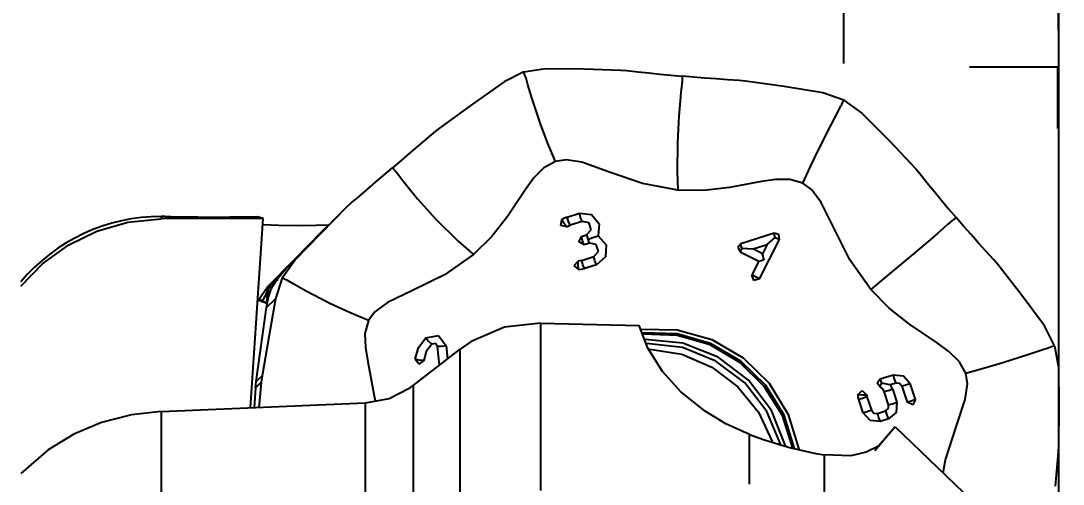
# Model space of a CAD drawing. Extents: x -70 to 148, y -70 to 126.
# Drawn here: x 94.71 to 123.14, y 58.61 to 71.26 of the extents above; entities that cross this region are included whole.
import ezdxf

# ---------------------------------------------------------------- set-up
doc = ezdxf.new("R2010")
doc.units = 0
doc.linetypes.add('HIDDEN', pattern=[9.525, 6.35, -3.175])
for name, color, linetype in [('1', 4, 'Continuous'), ('2', 7, 'Continuous'), ('3', 1, 'HIDDEN')]:
    doc.layers.add(name, color=color, linetype=linetype)
doc.styles.get("Standard").update_dxf_attribs({"font": 'Monospac821 BT', "height": 3.5})
doc.styles.add('STANDARD 3.5 mm', font='Monospac821 BT.shx', dxfattribs={"height": 3.5})
doc.dimstyles.new('AM_DIN', dxfattribs={"dimtxt": 3.5, "dimasz": 2.5, "dimexe": 2, "dimexo": 1, "dimgap": 1, "dimtad": 1, "dimtoh": 1, "dimdsep": 46, "dimtxsty": 'STANDARD 3.5 mm', "dimsah": 1, "dimcen": 0.09, "dimadec": 0, "dimazin": 2, "dimtp": 1, "dimtm": 1e-09, "dimtfac": 1, "dimtdec": 4, "dimtmove": 0, "dimatfit": 3, "dimfxl": 1, "dimtolj": 1, "dimtzin": 0, "dimarcsym": 0})
doc.dimstyles.get("Standard").update_dxf_attribs({"dimtxt": 3.5, "dimasz": 2.5, "dimexe": 1.25, "dimexo": 0, "dimtad": 1, "dimtoh": 1, "dimdsep": 46, "dimtxsty": 'STANDARD', "dimsah": 1, "dimcen": 0.09, "dimazin": 2, "dimtp": 1, "dimtm": 1, "dimtfac": 1, "dimtdec": 4, "dimtmove": 0, "dimatfit": 3, "dimfxl": 1, "dimtolj": 1, "dimtzin": 0, "dimarcsym": 0})

# ---------------------------------------------------------------- blocks, each defined once
blk = doc.blocks.new('VDDIM_DEFAULT')
at = {"linetype": 'Continuous', "lineweight": -2, "extrusion": (0, 0, -1)}
blk.add_hatch(color=0, dxfattribs=at).paths.add_polyline_path([(0, 0), (1, -0.1665), (1, 0.1665)], flags=0)
blk = doc.blocks.new('*D355D')
at = {"layer": '2'}
for p, q in [((60, 44.466), (60, 112.267)), ((123.012, 71), (123.012, 112.267)), ((60, 110.267), (123.012, 110.267))]:
    blk.add_line(p, q, dxfattribs=at)
at = {"layer": '2', "xscale": 2.5, "yscale": 2.5, "rotation": 180}
blk.add_blockref('VDDIM_DEFAULT', (60, 110.267), dxfattribs=at)
at = {"layer": '2', "xscale": 2.5, "yscale": 2.5}
blk.add_blockref('VDDIM_DEFAULT', (123.012, 110.267), dxfattribs=at)
at = {"layer": '2', "insert": (91.506, 111.267), "char_height": 3.5, "attachment_point": 8, "style": 'STANDARD 3.5 mm'}
blk.add_mtext('63', dxfattribs=at)
blk = doc.blocks.new('*D355E')
at = {"layer": '2'}
for p, q in [((124, 70), (147.927, 70)), ((145.927, 70), (145.927, -70)), ((124, -70), (147.927, -70))]:
    blk.add_line(p, q, dxfattribs=at)
at = {"layer": '2', "xscale": 2.5, "yscale": 2.5}
for p, rotation in [((145.927, 70), 89.99999999999426), ((145.927, -70), 269.9999999999828)]:
    blk.add_blockref('VDDIM_DEFAULT', p, dxfattribs=dict(at, rotation=rotation))
at = {"layer": '2', "insert": (144.927, -0.068), "char_height": 3.5, "attachment_point": 8, "rotation": 90, "style": 'STANDARD 3.5 mm'}
blk.add_mtext('ø140', dxfattribs=at)
blk = doc.blocks.new('*D355F')
at = {"layer": '2'}
for p, q in [((123.909, 62.391), (139.927, 62.391)), ((137.927, 62.391), (137.927, -62.551)), ((123.909, -62.551), (139.927, -62.551))]:
    blk.add_line(p, q, dxfattribs=at)
at = {"layer": '2', "xscale": 2.5, "yscale": 2.5}
for p, rotation in [((137.927, 62.391), 89.99999999999426), ((137.927, -62.551), 269.9999999999828)]:
    blk.add_blockref('VDDIM_DEFAULT', p, dxfattribs=dict(at, rotation=rotation))
at = {"layer": '2', "insert": (136.927, -0.08), "char_height": 3.5, "attachment_point": 8, "rotation": 90, "style": 'STANDARD 3.5 mm'}
blk.add_mtext('ø125', dxfattribs=at)
blk = doc.blocks.new('*D3561')
at = {"layer": '2'}
for p, q in [((117.159, 70.097), (117.159, 85.625)), ((123.012, 71), (123.012, 85.625)), ((123.012, 83.625), (117.159, 83.625))]:
    blk.add_line(p, q, dxfattribs=at)
at = {"layer": '2', "xscale": 2.5, "yscale": 2.5, "rotation": 180}
blk.add_blockref('VDDIM_DEFAULT', (117.159, 83.625), dxfattribs=at)
at = {"layer": '2', "xscale": 2.5, "yscale": 2.5}
blk.add_blockref('VDDIM_DEFAULT', (123.012, 83.625), dxfattribs=at)
at = {"layer": '2', "insert": (120.086, 84.625), "char_height": 3.5, "attachment_point": 8, "style": 'STANDARD 3.5 mm'}
blk.add_mtext('5.85', dxfattribs=at)
blk = doc.blocks.new('*D3562')
at = {"layer": '2'}
for p, q in [((123.012, 101.651), (123.012, 100.651)), ((98.082, 92.687), (98.719, 91.916))]:
    blk.add_line(p, q, dxfattribs=at)
for start, end in [(90, 102.7845), (116.7687, 129.5532)]:
    blk.add_arc((123.012, 62.501), 37.149, start, end, dxfattribs=at)
at = {"layer": '2', "xscale": 2.5, "yscale": 2.5}
for p, rotation in [((123.012, 99.651), 361.9282441022924), ((99.355, 91.145), 217.62497915504514)]:
    blk.add_blockref('VDDIM_DEFAULT', p, dxfattribs=dict(at, rotation=rotation))
at = {"layer": '2', "insert": (110.442, 97.46), "char_height": 3.5, "attachment_point": 5, "rotation": 19.7766, "style": 'STANDARD 3.5 mm'}
blk.add_mtext('40°', dxfattribs=at)
blk = doc.blocks.new('*D3573')
at = {"layer": '2'}
for p, q in [((0, 0), (0, 121.877)), ((123.022, 0), (123.022, 121.877)), ((0, 120.627), (123.022, 120.627))]:
    blk.add_line(p, q, dxfattribs=at)
at = {"layer": '2', "xscale": 2.5, "yscale": 2.5, "rotation": 180}
blk.add_blockref('VDDIM_DEFAULT', (0, 120.627), dxfattribs=at)
at = {"layer": '2', "xscale": 2.5, "yscale": 2.5}
blk.add_blockref('VDDIM_DEFAULT', (123.022, 120.627), dxfattribs=at)
at = {"layer": '2', "insert": (61.511, 121.252), "char_height": 3.5, "attachment_point": 8}
blk.add_mtext('123', dxfattribs=at)

msp = doc.modelspace()

# ---------------------------------------------------------------- linework, layer by layer
at = {"layer": '1'}
for p, q in [((108.431, 69.864), (109.025, 69.955)), ((109.025, 69.955), (110.07, 69.945)), ((110.07, 69.945), (111.077, 69.915)), ((108.431, 69.864), (107.896, 69.598)), ((108.463, 69.779), (108.431, 69.864)), ((108.478, 69.736), (108.463, 69.779)), ((108.492, 69.691), (108.478, 69.736)), ((108.542, 69.512), (108.492, 69.691)), ((111.077, 69.915), (111.245, 69.902)), ((111.245, 69.902), (111.54, 69.868)), ((111.54, 69.868), (111.839, 69.836)), ((111.839, 69.836), (112.141, 69.805)), ((112.141, 69.805), (112.445, 69.775)), ((112.445, 69.775), (112.753, 69.748)), ((112.753, 69.748), (112.748, 69.638)), ((113.061, 69.721), (112.753, 69.748)), ((113.37, 69.697), (113.061, 69.721)), ((113.68, 69.674), (113.37, 69.697)), ((113.991, 69.653), (113.68, 69.674)), ((114.301, 69.634), (113.991, 69.653)), ((107.896, 69.598), (107.033, 68.983)), ((108.648, 69.154), (108.542, 69.512)), ((112.729, 69.444), (112.716, 69.313)), ((112.746, 69.61), (112.729, 69.444)), ((112.748, 69.638), (112.746, 69.61)), ((114.478, 69.616), (114.301, 69.634)), ((115.532, 69.465), (114.478, 69.616)), ((116.585, 69.291), (115.532, 69.465)), ((108.883, 68.444), (108.648, 69.154)), ((112.694, 69.079), (112.66, 68.66)), ((112.716, 69.313), (112.694, 69.079)), ((117.159, 69.097), (116.585, 69.291)), ((117.121, 69.018), (117.159, 69.097)), ((117.159, 69.097), (117.652, 68.74)), ((107.033, 68.983), (106.166, 68.359)), ((116.993, 68.77), (117.079, 68.936)), ((117.079, 68.936), (117.101, 68.978)), ((117.101, 68.978), (117.121, 69.018)), ((112.66, 68.66), (112.62, 67.935)), ((116.82, 68.436), (116.993, 68.77)), ((117.652, 68.74), (118.402, 67.983)), ((106.026, 68.249), (105.789, 68.046)), ((106.166, 68.359), (106.026, 68.249)), ((109.085, 67.908), (108.883, 68.444)), ((116.488, 67.775), (116.82, 68.436)), ((105.789, 68.046), (105.553, 67.844)), ((118.402, 67.983), (119.119, 67.221)), ((105.553, 67.844), (105.318, 67.643)), ((109.292, 67.423), (109.085, 67.908)), ((112.62, 67.935), (112.61, 67.137)), ((116.248, 67.279), (116.488, 67.775)), ((105.084, 67.443), (104.851, 67.244)), ((105.318, 67.643), (105.084, 67.443)), ((109.292, 67.423), (108.977, 67.248)), ((109.583, 67.465), (109.292, 67.423)), ((110.012, 67.397), (109.583, 67.465)), ((110.742, 67.141), (110.012, 67.397)), ((104.618, 67.046), (104.851, 67.244)), ((104.851, 67.244), (104.928, 67.16)), ((104.928, 67.16), (104.947, 67.139)), ((104.947, 67.139), (105.047, 67.01)), ((108.977, 67.248), (108.708, 66.971)), ((111.668, 66.822), (110.742, 67.141)), ((112.61, 67.137), (112.632, 66.641)), ((116.039, 66.83), (116.248, 67.279)), ((119.119, 67.221), (119.233, 67.088)), ((104.162, 66.658), (104.389, 66.851)), ((104.389, 66.851), (104.618, 67.046)), ((105.047, 67.01), (105.125, 66.908)), ((105.125, 66.908), (105.269, 66.726)), ((108.708, 66.971), (108.482, 66.656)), ((112.632, 66.641), (111.668, 66.822)), ((114.913, 66.871), (114.038, 66.708)), ((115.299, 66.929), (114.913, 66.871)), ((115.688, 66.931), (115.299, 66.929)), ((116.039, 66.83), (115.688, 66.931)), ((116.278, 66.653), (116.039, 66.83)), ((119.233, 67.088), (119.425, 66.848)), ((119.425, 66.848), (119.62, 66.608)), ((103.938, 66.468), (104.162, 66.658)), ((105.269, 66.726), (105.536, 66.403)), ((108.482, 66.656), (107.991, 65.919)), ((113.337, 66.631), (112.632, 66.641)), ((114.038, 66.708), (113.337, 66.631)), ((116.54, 66.303), (116.278, 66.653)), ((119.62, 66.608), (119.818, 66.369)), ((103.596, 66.169), (103.716, 66.28)), ((103.716, 66.28), (103.938, 66.468)), ((105.536, 66.403), (106.031, 65.848)), ((116.885, 65.608), (116.54, 66.303)), ((119.818, 66.369), (120.017, 66.131)), ((101.942, 64.488), (103.433, 66.007)), ((102.907, 65.465), (103.596, 66.169)), ((103.596, 66.169), (103.433, 66.007)), ((103.433, 66.007), (103.454, 66.026)), ((103.616, 66.188), (103.451, 66.024)), ((109.618, 65.902), (109.947, 66.006)), ((109.947, 66.006), (110.276, 65.975)), ((109.977, 65.887), (109.947, 66.006)), ((110.276, 65.975), (110.49, 65.72)), ((120.017, 66.131), (120.22, 65.894)), ((96.786, 65.517), (97.633, 65.76)), ((97.633, 65.76), (98.544, 65.851)), ((98.649, 65.92), (98.544, 65.92)), ((98.544, 65.92), (98.544, 65.851)), ((101.327, 65.868), (98.544, 65.851)), ((98.649, 65.92), (98.644, 65.92)), ((98.644, 65.92), (98.805, 65.916)), ((98.805, 65.916), (99.118, 65.91)), ((99.118, 65.91), (99.542, 65.905)), ((99.542, 65.905), (100.026, 65.903)), ((100.026, 65.903), (100.324, 65.903)), ((100.324, 65.903), (100.41, 65.903)), ((101.169, 65.906), (100.41, 65.903)), ((100.973, 60.699), (101.327, 65.868)), ((101.327, 65.868), (101.169, 65.906)), ((101.315, 65.699), (101.75, 65.682)), ((103.101, 65.678), (101.699, 64.247)), ((101.75, 65.682), (102.423, 65.677)), ((102.423, 65.677), (103.115, 65.692)), ((103.101, 65.678), (102.936, 65.514)), ((103.123, 65.7), (102.955, 65.534)), ((103.121, 65.697), (103.101, 65.678)), ((106.031, 65.848), (106.637, 65.245)), ((107.991, 65.919), (107.559, 65.368)), ((109.437, 65.673), (109.472, 65.835)), ((109.599, 65.635), (109.437, 65.673)), ((109.543, 65.873), (109.472, 65.835)), ((109.529, 65.728), (109.472, 65.835)), ((109.599, 65.635), (109.529, 65.728)), ((109.618, 65.902), (109.543, 65.873)), ((109.649, 65.783), (109.618, 65.902)), ((109.644, 65.659), (109.693, 65.678)), ((109.693, 65.678), (109.649, 65.783)), ((110.022, 65.782), (109.693, 65.678)), ((110.022, 65.782), (109.977, 65.887)), ((110.21, 65.741), (110.022, 65.782)), ((110.271, 65.557), (110.21, 65.741)), ((110.49, 65.72), (110.46, 65.392)), ((119.989, 65.696), (119.889, 65.611)), ((120.116, 65.806), (119.989, 65.696)), ((120.137, 65.824), (120.116, 65.806)), ((120.22, 65.894), (120.137, 65.824)), ((120.423, 65.657), (120.22, 65.894)), ((96.019, 65.143), (96.786, 65.517)), ((102.185, 64.729), (102.907, 65.465)), ((102.187, 64.752), (102.936, 65.514)), ((109.599, 65.635), (109.644, 65.659)), ((110.006, 65.371), (110.144, 65.415)), ((110.144, 65.415), (110.271, 65.557)), ((110.144, 65.415), (110.156, 65.359)), ((110.435, 65.382), (110.46, 65.392)), ((110.46, 65.392), (110.682, 65.144)), ((115.259, 65.461), (114.347, 65.172)), ((115.385, 65.425), (115.259, 65.461)), ((115.271, 65.405), (115.259, 65.461)), ((115.29, 65.342), (115.271, 65.405)), ((115.402, 65.295), (115.385, 65.425)), ((117.327, 64.732), (116.885, 65.608)), ((119.71, 65.457), (119.392, 65.185)), ((119.889, 65.611), (119.71, 65.457)), ((120.628, 65.424), (120.423, 65.657)), ((120.833, 65.193), (120.628, 65.424)), ((95.309, 64.629), (96.019, 65.143)), ((106.637, 65.245), (107.063, 64.877)), ((107.559, 65.368), (107.063, 64.877)), ((109.932, 65.225), (110.006, 65.371)), ((110.08, 65.148), (109.932, 65.225)), ((110.036, 65.253), (110.006, 65.371)), ((110.08, 65.148), (110.036, 65.253)), ((110.219, 65.192), (110.08, 65.148)), ((110.156, 65.359), (110.175, 65.297)), ((110.175, 65.297), (110.198, 65.304)), ((110.175, 65.297), (110.197, 65.238)), ((110.197, 65.238), (110.219, 65.192)), ((110.198, 65.304), (110.316, 65.342)), ((110.407, 65.15), (110.219, 65.192)), ((110.316, 65.342), (110.435, 65.382)), ((110.469, 64.967), (110.407, 65.15)), ((110.682, 65.144), (110.664, 64.814)), ((114.347, 65.172), (114.267, 65.07)), ((114.359, 65.116), (114.347, 65.172)), ((114.377, 65.053), (114.359, 65.116)), ((114.689, 65.033), (115.066, 65.152)), ((114.863, 64.221), (115.402, 65.295)), ((115.066, 65.152), (114.941, 64.903)), ((115.066, 65.152), (115.29, 65.342)), ((115.29, 65.342), (115.348, 65.315)), ((115.348, 65.315), (115.402, 65.295)), ((119.392, 65.185), (118.846, 64.721)), ((121.04, 64.965), (120.833, 65.193)), ((107.063, 64.877), (106.268, 64.325)), ((110.013, 64.721), (110.341, 64.825)), ((110.341, 64.825), (110.469, 64.967)), ((110.372, 64.706), (110.341, 64.825)), ((110.664, 64.814), (110.416, 64.601)), ((114.267, 65.07), (114.332, 64.956)), ((114.351, 64.999), (114.332, 64.956)), ((114.332, 64.956), (114.837, 64.696)), ((114.377, 65.053), (114.351, 64.999)), ((114.377, 65.053), (114.689, 65.033)), ((114.941, 64.903), (114.689, 65.033)), ((114.98, 64.759), (114.941, 64.903)), ((121.247, 64.74), (121.04, 64.965)), ((94.714, 64.02), (95.309, 64.629)), ((101.445, 63.996), (102.187, 64.752)), ((101.838, 64.243), (102.185, 64.729)), ((101.942, 64.488), (102.185, 64.729)), ((109.803, 64.578), (109.91, 64.702)), ((109.929, 64.468), (109.803, 64.578)), ((109.962, 64.708), (109.91, 64.702)), ((109.913, 64.578), (109.91, 64.702)), ((109.929, 64.468), (109.913, 64.578)), ((110.013, 64.721), (109.962, 64.708)), ((110.043, 64.602), (110.013, 64.721)), ((110.088, 64.497), (110.043, 64.602)), ((110.416, 64.601), (110.088, 64.497)), ((110.416, 64.601), (110.372, 64.706)), ((114.837, 64.696), (114.653, 64.33)), ((114.837, 64.696), (114.967, 64.732)), ((114.98, 64.759), (114.967, 64.732)), ((117.894, 63.925), (117.327, 64.732)), ((118.846, 64.721), (118.255, 64.224)), ((121.36, 64.607), (121.247, 64.74)), ((122, 63.787), (121.36, 64.607)), ((101.445, 63.996), (101.699, 64.247)), ((101.699, 64.247), (101.571, 64.101)), ((101.735, 64.243), (101.942, 64.488)), ((106.268, 64.325), (105.399, 63.9)), ((109.929, 64.468), (110.009, 64.478)), ((110.009, 64.478), (110.088, 64.497)), ((114.706, 64.172), (114.653, 64.33)), ((114.751, 64.269), (114.653, 64.33)), ((114.863, 64.221), (114.751, 64.269)), ((101.173, 63.615), (101.445, 63.996)), ((101.516, 64.026), (101.468, 63.951)), ((101.618, 64.113), (101.516, 64.026)), ((101.571, 64.101), (101.516, 64.026)), ((101.549, 63.957), (101.554, 63.965)), ((101.554, 63.965), (101.598, 64.037)), ((101.598, 64.037), (101.689, 64.177)), ((101.721, 64.201), (101.618, 64.113)), ((101.838, 64.243), (101.656, 63.673)), ((101.689, 64.177), (101.735, 64.243)), ((101.923, 64.203), (101.838, 64.243)), ((101.965, 64.183), (101.923, 64.203)), ((102.004, 64.16), (101.965, 64.183)), ((102.159, 64.07), (102.004, 64.16)), ((102.475, 63.891), (102.159, 64.07)), ((114.863, 64.221), (114.706, 64.172)), ((118.255, 64.224), (117.894, 63.925)), ((101.364, 63.746), (101.281, 63.573)), ((101.401, 63.81), (101.364, 63.746)), ((101.416, 63.85), (101.401, 63.81)), ((101.401, 63.81), (101.425, 63.817)), ((101.424, 63.684), (101.415, 63.545)), ((101.468, 63.951), (101.416, 63.85)), ((101.434, 63.824), (101.424, 63.684)), ((101.425, 63.817), (101.434, 63.824)), ((101.434, 63.824), (101.542, 63.93)), ((101.459, 63.671), (101.472, 63.718)), ((101.472, 63.718), (101.512, 63.849)), ((101.512, 63.849), (101.545, 63.942)), ((101.545, 63.942), (101.549, 63.957)), ((103.139, 63.546), (102.475, 63.891)), ((105.399, 63.9), (104.712, 63.568)), ((118.396, 63.419), (117.894, 63.925)), ((122.632, 62.932), (122, 63.787)), ((101.128, 61.411), (101.412, 63.432)), ((101.32, 63.59), (101.174, 63.636)), ((101.418, 63.543), (101.32, 63.59)), ((101.412, 63.432), (101.656, 63.673)), ((101.412, 63.432), (101.459, 63.671)), ((101.656, 63.673), (101.482, 62.623)), ((103.675, 63.296), (103.139, 63.546)), ((104.712, 63.568), (104.367, 63.313)), ((118.955, 62.977), (118.396, 63.419)), ((104.194, 63.078), (103.675, 63.296)), ((104.367, 63.313), (104.194, 63.078)), ((104.194, 63.078), (104.1, 62.728)), ((107.902, 62.895), (106.992, 62.509)), ((108.89, 63.01), (107.902, 62.895)), ((108.89, 63.01), (111.58, 62.939)), ((108.89, 63.01), (108.89, 58.444)), ((111.814, 62.323), (111.58, 62.939)), ((111.629, 62.847), (112.612, 62.825)), ((112.612, 62.825), (113.562, 62.557)), ((119.701, 62.471), (118.955, 62.977)), ((122.909, 62.391), (122.632, 62.932)), ((101.482, 62.623), (101.292, 61.573)), ((104.1, 62.728), (104.11, 62.339)), ((105.562, 62.341), (105.762, 62.606)), ((105.762, 62.606), (106.101, 62.667)), ((105.762, 62.606), (105.835, 62.512)), ((106.101, 62.667), (106.312, 62.388)), ((112.613, 62.715), (111.669, 62.746)), ((112.613, 62.674), (111.683, 62.71)), ((112.767, 62.457), (111.74, 62.56)), ((113.525, 62.45), (112.613, 62.715)), ((113.51, 62.411), (112.613, 62.674)), ((113.562, 62.557), (114.418, 62.059)), ((104.11, 62.339), (104.175, 61.951)), ((105.417, 61.303), (106.693, 62.301)), ((105.468, 62.021), (105.562, 62.341)), ((105.922, 62.432), (105.771, 62.233)), ((105.835, 62.512), (105.922, 62.432)), ((106.019, 62.449), (105.922, 62.432)), ((106.079, 62.37), (106.019, 62.449)), ((106.188, 62.372), (106.079, 62.37)), ((106.128, 61.86), (106.079, 62.37)), ((106.312, 62.388), (106.188, 62.372)), ((106.312, 62.388), (106.347, 62.031)), ((106.992, 62.509), (106.693, 62.301)), ((106.693, 57.664), (106.693, 62.301)), ((112.755, 62.34), (111.78, 62.45)), ((112.214, 61.689), (111.814, 62.323)), ((111.869, 62.297), (112.743, 62.158)), ((113.67, 61.973), (112.755, 62.34)), ((113.732, 62.077), (112.767, 62.457)), ((114.319, 61.937), (113.51, 62.411)), ((114.347, 61.97), (113.525, 62.45)), ((120.021, 62.238), (119.701, 62.471)), ((122.203, 62.157), (122.559, 62.277)), ((122.559, 62.277), (122.737, 62.338)), ((122.737, 62.338), (122.781, 62.353)), ((122.781, 62.353), (122.824, 62.366)), ((122.824, 62.366), (122.909, 62.391)), ((122.909, 62.391), (123.012, 61.796)), ((105.572, 61.89), (105.468, 62.021)), ((105.577, 62), (105.468, 62.021)), ((105.701, 61.992), (105.572, 61.89)), ((105.701, 61.992), (105.577, 62)), ((105.771, 62.233), (105.701, 61.992)), ((112.743, 62.158), (113.56, 61.809)), ((114.458, 61.378), (113.67, 61.973)), ((114.561, 61.449), (113.732, 62.077)), ((114.418, 62.059), (115.127, 61.365)), ((120.303, 61.964), (120.021, 62.238)), ((121.497, 61.933), (122.203, 62.157)), ((104.175, 61.951), (104.381, 60.879)), ((112.715, 61.134), (112.214, 61.689)), ((113.56, 61.809), (114.271, 61.272)), ((114.991, 61.282), (114.319, 61.937)), ((115.029, 61.304), (114.347, 61.97)), ((120.485, 61.646), (120.303, 61.964)), ((120.485, 61.646), (120.966, 61.776)), ((120.966, 61.776), (121.497, 61.933)), ((123.012, 61.796), (123.022, 60.73)), ((101.111, 61.241), (101.128, 61.411)), ((101.292, 61.573), (101.128, 61.411)), ((101.292, 61.573), (101.267, 61.396)), ((115.19, 60.62), (114.561, 61.449)), ((118.073, 61.376), (118.153, 61.483)), ((118.153, 61.483), (118.505, 61.594)), ((118.153, 61.483), (118.165, 61.427)), ((118.165, 61.427), (118.184, 61.364)), ((118.505, 61.594), (118.784, 61.57)), ((118.505, 61.594), (118.535, 61.476)), ((118.535, 61.476), (118.58, 61.371)), ((118.784, 61.57), (118.967, 61.356)), ((120.532, 61.354), (120.485, 61.646)), ((101.111, 61.241), (101.092, 60.972)), ((101.111, 61.241), (101.267, 61.396)), ((101.267, 61.396), (101.239, 61.086)), ((104.761, 60.952), (105.344, 61.248)), ((105.344, 61.248), (105.417, 61.303)), ((105.417, 61.303), (105.417, 56.698)), ((113.374, 60.602), (112.715, 61.134)), ((114.271, 61.272), (114.831, 60.579)), ((115.063, 60.597), (114.458, 61.378)), ((115.486, 60.484), (114.991, 61.282)), ((115.529, 60.493), (115.029, 61.304)), ((115.127, 61.365), (115.641, 60.518)), ((117.546, 61.058), (117.663, 61.173)), ((117.663, 61.173), (117.781, 61.054)), ((118.148, 61.263), (118.073, 61.376)), ((118.148, 61.263), (118.162, 61.307)), ((118.148, 61.263), (118.218, 61.215)), ((118.162, 61.307), (118.184, 61.364)), ((118.187, 61.364), (118.184, 61.364)), ((118.24, 61.36), (118.187, 61.364)), ((118.218, 61.215), (118.261, 61.142)), ((118.37, 61.336), (118.24, 61.36)), ((118.261, 61.142), (118.365, 61.171)), ((118.382, 60.779), (118.261, 61.142)), ((118.365, 61.171), (118.483, 61.213)), ((118.428, 61.323), (118.37, 61.336)), ((118.58, 61.371), (118.428, 61.323)), ((118.459, 61.27), (118.428, 61.323)), ((118.483, 61.213), (118.459, 61.27)), ((118.483, 61.213), (118.604, 60.849)), ((118.679, 61.362), (118.58, 61.371)), ((118.745, 61.286), (118.679, 61.362)), ((118.849, 61.314), (118.745, 61.286)), ((118.745, 61.286), (118.89, 60.851)), ((118.967, 61.356), (118.849, 61.314)), ((119.112, 60.921), (118.967, 61.356)), ((120.473, 60.926), (120.532, 61.354)), ((101.092, 60.972), (101.074, 60.704)), ((101.239, 61.086), (101.207, 60.709)), ((104.11, 60.832), (104.761, 60.952)), ((117.552, 60.99), (117.546, 61.058)), ((117.546, 61.058), (117.657, 61.049)), ((117.569, 60.923), (117.552, 60.99)), ((117.673, 60.951), (117.569, 60.923)), ((117.69, 60.56), (117.569, 60.923)), ((117.657, 61.049), (117.781, 61.054)), ((117.791, 60.994), (117.673, 60.951)), ((117.781, 61.054), (117.783, 61.024)), ((117.783, 61.024), (117.791, 60.994)), ((117.791, 60.994), (117.912, 60.63)), ((118.486, 60.807), (118.604, 60.849)), ((118.604, 60.849), (118.585, 60.571)), ((118.994, 60.879), (118.89, 60.851)), ((119.039, 60.774), (118.89, 60.851)), ((119.112, 60.921), (118.994, 60.879)), ((119.112, 60.921), (119.039, 60.774)), ((120.231, 60.201), (120.473, 60.926)), ((98.544, 60.596), (97.73, 60.504)), ((98.544, 60.596), (104.11, 60.832)), ((98.544, 60.596), (98.544, 51.478)), ((104.11, 56.079), (104.11, 60.832)), ((113.937, 60.262), (113.374, 60.602)), ((114.831, 60.579), (115.207, 59.773)), ((115.442, 59.687), (115.063, 60.597)), ((115.571, 59.655), (115.19, 60.62)), ((117.794, 60.588), (117.69, 60.56)), ((117.874, 60.346), (117.69, 60.56)), ((117.912, 60.63), (117.794, 60.588)), ((117.912, 60.63), (117.978, 60.553)), ((117.978, 60.553), (118.077, 60.545)), ((118.077, 60.545), (118.3, 60.615)), ((118.3, 60.615), (118.376, 60.679)), ((118.3, 60.615), (118.331, 60.497)), ((118.585, 60.571), (118.375, 60.392)), ((118.376, 60.679), (118.382, 60.779)), ((118.382, 60.779), (118.486, 60.807)), ((123.022, 60.73), (123.012, 59.664)), ((96.913, 60.292), (96.162, 59.977)), ((97.73, 60.504), (96.913, 60.292)), ((115.772, 59.594), (115.486, 60.484)), ((115.815, 59.587), (115.529, 60.493)), ((115.641, 60.518), (115.929, 59.572)), ((118.152, 60.321), (117.874, 60.346)), ((118.077, 60.545), (118.108, 60.426)), ((118.108, 60.426), (118.152, 60.321)), ((118.375, 60.392), (118.152, 60.321)), ((118.331, 60.497), (118.375, 60.392)), ((114.584, 59.97), (113.937, 60.262)), ((118.563, 60.179), (118.005, 59.519)), ((118.563, 60.179), (118.108, 59.654)), ((118.563, 60.179), (120.412, 58.393)), ((119.929, 59.28), (120.231, 60.201)), ((96.162, 59.977), (95.455, 59.549)), ((114.584, 58.612), (114.584, 59.97)), ((114.584, 59.97), (114.966, 59.832)), ((114.966, 59.832), (115.379, 59.701)), ((115.379, 59.701), (115.714, 59.607)), ((95.455, 59.549), (94.714, 58.903)), ((115.714, 59.607), (116.111, 59.512)), ((116.111, 59.512), (116.396, 59.454)), ((116.396, 59.454), (116.623, 59.413)), ((117.348, 59.387), (116.623, 59.413)), ((116.623, 59.413), (116.623, 58.35)), ((117.767, 59.482), (117.348, 59.387)), ((118.108, 59.654), (117.767, 59.482)), ((123.003, 59.486), (122.974, 59.176)), ((123.012, 59.664), (123.003, 59.486)), ((119.868, 58.919), (119.929, 59.28)), ((122.974, 59.176), (122.948, 58.866)), ((122.948, 58.866), (122.923, 58.556))]:
    msp.add_line(p, q, dxfattribs=at)
for centre, radius, start, end in [((98.544, 60.92), 5, 90, 140), ((99.796, 61.025), 2.995, 57.2142, 61.9114)]:
    msp.add_arc(centre, radius, start, end, dxfattribs=at)
at = {"layer": '3'}
for p in [(120.591, 70), (123, 68.323)]:
    msp.add_line(p, (123, 70), dxfattribs=at)

# ---------------------------------------------------------------- dimensions: what is measured, and where the dimension line sits
at = {"layer": '2'}
dim = msp.add_linear_dim(base=(-45.805, 120.627), p1=(0, 0), p2=(123.022, 0), text='123', dimstyle='STANDARD', dxfattribs=at)
dim.commit()
dim.dimension.update_dxf_attribs({"geometry": '*D3573', "text_midpoint": (0, 0)})
dim = msp.add_linear_dim(base=(123.012, 110.267), p1=(60, 43.466), p2=(123.012, 70), text='63', dimstyle='AM_DIN', override={"dimtm": 0}, dxfattribs=at)
dim.commit()
dim.dimension.update_dxf_attribs({"geometry": '*D355D', "text_midpoint": (91.506, 113.078)})
dim = msp.add_angular_dim_3p(base=(114.539, 98.671), center=(123.012, 62.501), p1=(123.012, 99.651), p2=(99.355, 91.145), dimstyle='AM_DIN', override={"dimtp": 0, "dimtm": 0}, dxfattribs=at)
dim.commit()
dim.dimension.update_dxf_attribs({"geometry": '*D3562', "text_midpoint": (110.442, 97.46), "dimtype": 165})
dim = msp.add_linear_dim(base=(117.159, 83.625), p1=(123.012, 70), p2=(117.159, 69.097), dimstyle='AM_DIN', override={"dimtm": 0}, dxfattribs=at)
dim.commit()
dim.dimension.update_dxf_attribs({"geometry": '*D3561', "text_midpoint": (120.086, 83.625), "dimtype": 160})
for base, p1, p2, text, override, picture, middle in [((145.927, -70), (123, 70), (123, -70), 'ø<>', {"dimtp": 0, "dimtm": 0}, '*D355E', (145.927, -0.068)), ((137.927, -62.551), (122.909, 62.391), (122.909, -62.551), 'ø125', {"dimtm": 0}, '*D355F', (137.927, -0.08))]:
    dim = msp.add_linear_dim(base=base, p1=p1, p2=p2, angle=90, text=text, dimstyle='AM_DIN', override=override, dxfattribs=at)
    dim.commit()
    dim.dimension.update_dxf_attribs({"geometry": picture, "text_midpoint": middle, "dimtype": 160})

doc.saveas('drawing.dxf')
